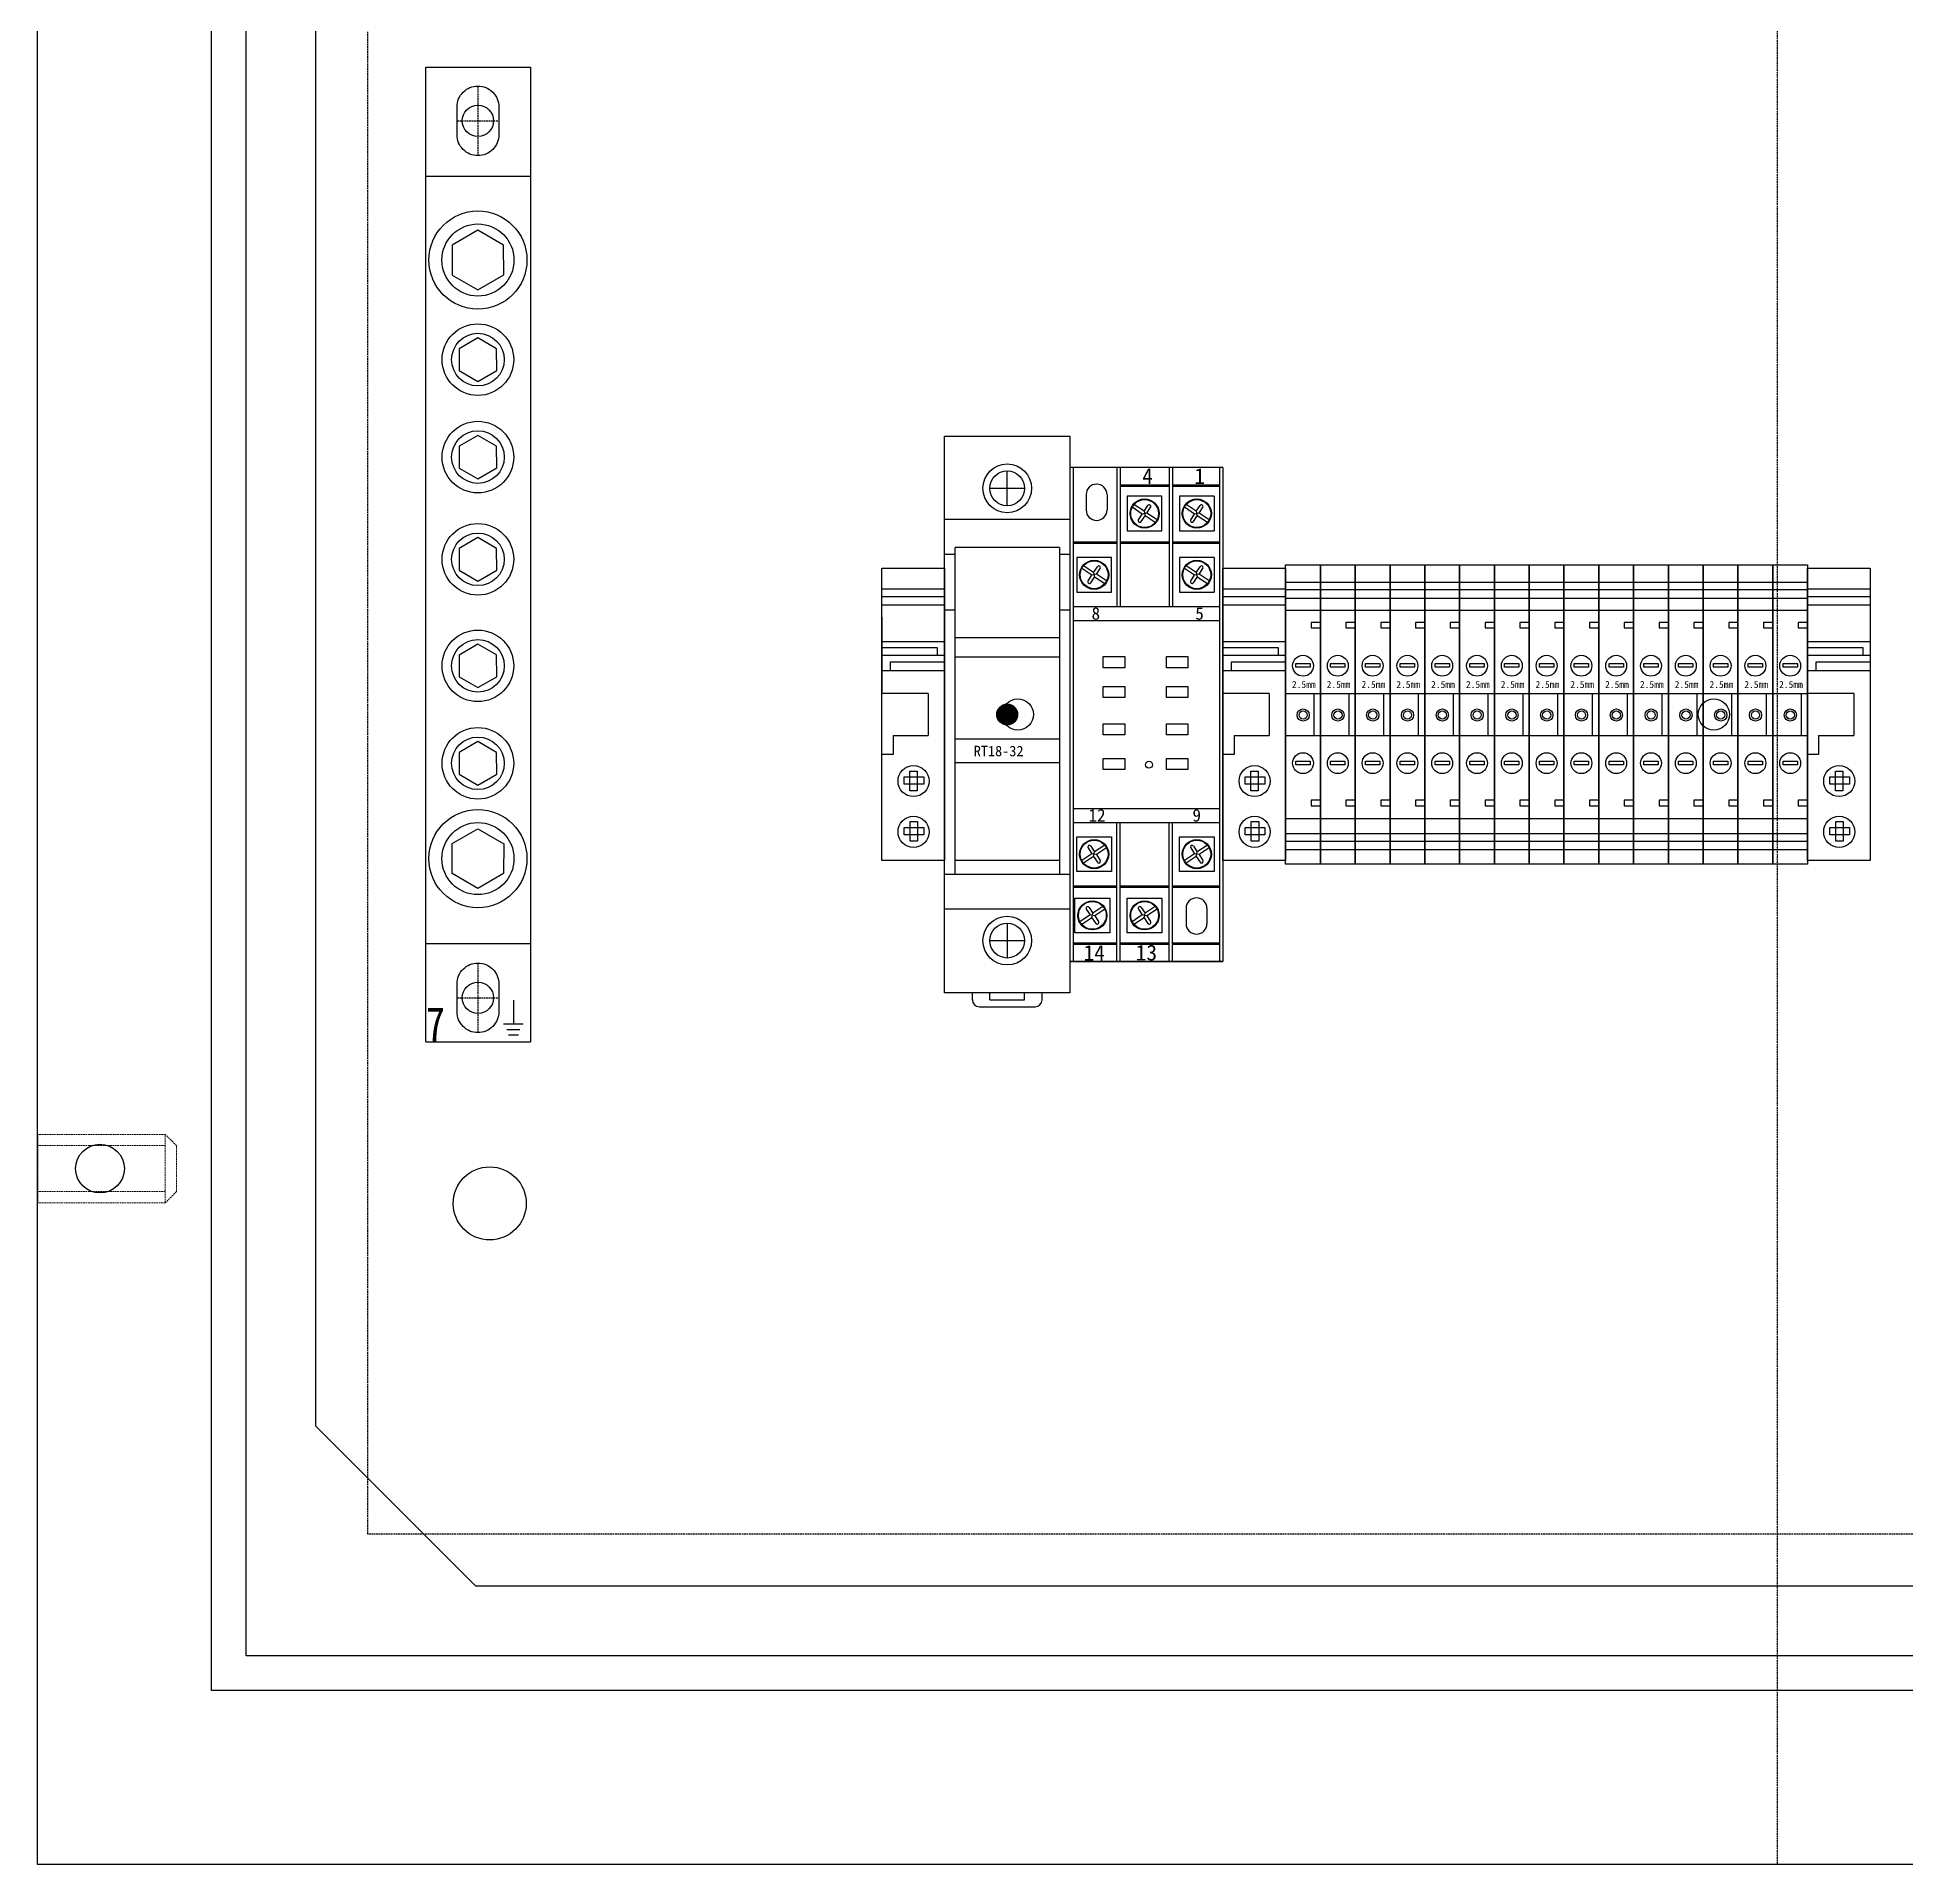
# Model space of a CAD drawing. Extents: x 1017585 to 1018085, y 80894 to 81594.
# Drawn here: x 1017585.5 to 1017854.1, y 80894.4 to 81156.9 of the extents above; entities that cross this region are included whole.
import ezdxf

# ---------------------------------------------------------------- set-up
doc = ezdxf.new("R2010")
doc.units = 0
doc.header["$MEASUREMENT"] = 0
doc.linetypes.add('DASH', pattern=[0.35, 0.25, -0.1])
doc.linetypes.add('LYJS-XX', pattern=[0.35, 0.25, -0.1])
doc.layers.add('LY-JS-BJ', color=7, linetype='Continuous')
doc.layers.add('LY-JS-YQJ', color=7, linetype='Continuous')
doc.layers.add('LY-二次控制图', color=7, linetype='Continuous', lineweight=18)
doc.styles.add('-宋体', font='', dxfattribs={"width": 0.8})
doc.styles.get('-宋体').set_extended_font_data('SimSun')

# ---------------------------------------------------------------- blocks, each defined once
blk = doc.blocks.new('A$C7F2E4CF4')
at = {"layer": 'LY-JS-YQJ', "color": 1, "linetype": 'DASH'}
for p, q in [((0, 5), (0, -5)), ((-3, 0), (3, 0))]:
    blk.add_line(p, q, dxfattribs=at)
at = {"layer": 'LY-JS-YQJ', "color": 0, "linetype": 'ByBlock'}
blk.add_lwpolyline([(0, 5), (0, 5, -0.414214), (3, 2), (3, -2, -0.414214), (0, -5), (0, -5, -0.414214), (-3, -2), (-3, 2, -0.414214)], format="xyb", close=True, dxfattribs=at)
blk = doc.blocks.new('7位地排2021')
at = {"layer": 'LY-JS-YQJ', "color": 2}
for p, q in [((0, 0), (0, 140)), ((0, 140), (15, 140)), ((15, 140), (15, 0)), ((15, 124.31), (0, 124.31)), ((15, 14.08), (0, 14.08)), ((0, 0), (15, 0))]:
    blk.add_line(p, q, dxfattribs=at)
at = {"layer": 'LY-JS-YQJ', "color": 4}
for p, q in [((12.55, 5.99), (12.55, 2.56)), ((11.13, 2.56), (13.98, 2.56)), ((11.63, 1.76), (13.47, 1.76)), ((11.84, 1.01), (13.27, 1.01))]:
    blk.add_line(p, q, dxfattribs=at)
at = {"layer": 'LY-JS-YQJ', "color": 3}
for points in [[(7.47, 108.03), (11.17, 110.19), (11.15, 114.46), (7.44, 116.59), (3.75, 114.44), (3.76, 110.16)], [(7.47, 94.88), (10.17, 96.45), (10.15, 99.57), (7.45, 101.12), (4.75, 99.55), (4.76, 96.43)], [(7.47, 80.88), (10.17, 82.45), (10.15, 85.57), (7.45, 87.12), (4.75, 85.55), (4.76, 82.43)], [(7.47, 66.19), (10.17, 67.76), (10.15, 70.88), (7.45, 72.43), (4.75, 70.86), (4.76, 67.74)], [(7.47, 50.88), (10.17, 52.45), (10.15, 55.57), (7.45, 57.12), (4.75, 55.55), (4.76, 52.43)], [(7.47, 36.88), (10.17, 38.45), (10.15, 41.57), (7.45, 43.12), (4.75, 41.55), (4.76, 38.43)], [(7.47, 30.58), (11.17, 28.43), (11.15, 24.16), (7.44, 22.03), (3.75, 24.18), (3.76, 28.46)]]:
    blk.add_lwpolyline(points, close=True, dxfattribs=at)
for centre, radius in [((7.46, 112.31), 7.05), ((7.46, 112.31), 5.18), ((7.46, 98), 5.14), ((7.46, 98), 3.78), ((7.46, 84), 5.14), ((7.46, 84), 3.78), ((7.46, 69.31), 5.14), ((7.46, 69.31), 3.78), ((7.46, 54), 5.14), ((7.46, 54), 3.78), ((7.46, 40), 5.14), ((7.46, 40), 3.78), ((7.46, 26.31), 7.05), ((7.46, 26.31), 5.18)]:
    blk.add_circle(centre, radius, dxfattribs=at)
at = {"layer": 'LY-JS-YQJ', "color": 0}
for p in [(7.46, 132.31), (7.46, 6.31)]:
    blk.add_blockref('A$C7F2E4CF4', p, dxfattribs=at)
at = {"layer": 'LY-JS-YQJ', "color": 1, "style": '-宋体', "width": 0.8}
blk.add_text('7', height=5, dxfattribs=at).set_placement((0, 0))
blk = doc.blocks.new('A$C447A4CAE')
at = {"layer": 'LY-JS-BJ', "color": 1}
blk.add_lwpolyline([(-187, 310), (187, 310), (210, 287), (210, -287), (187, -310), (-187, -310), (-210, -287), (-210, 287)], close=True, dxfattribs=at)
blk.add_circle((-185, -255), 5.25, dxfattribs=at)
blk = doc.blocks.new('A$C25615923')
at = {"layer": 'LY-JS-BJ', "color": 0, "linetype": 'DASH', "lineweight": 18}
for p, q in [((18.38, 4.92), (0, 4.92)), ((18.38, 3.3), (0, 3.3)), ((18.38, -4.92), (18.38, 4.92)), ((20, 3.3), (18.38, 4.92)), ((20, -3.3), (20, 3.3)), ((18.38, -3.3), (0, -3.3)), ((18.38, -4.92), (0, -4.92)), ((20, -3.3), (18.38, -4.92))]:
    blk.add_line(p, q, dxfattribs=at)
at = {"layer": 'LY-JS-BJ', "color": 7, "linetype": 'DASH'}
blk.add_line((0, 4.92), (0, -4.92), dxfattribs=at)
blk = doc.blocks.new('UK-2.5 5组')
at = {"layer": 'LY-JS-YQJ'}
for p, q in [((0, 19.03), (5, 19.03)), ((5, 19.03), (10, 19.03)), ((10, 19.03), (15, 19.03)), ((15, 19.03), (20, 19.03)), ((0, 17.96), (5, 17.96)), ((0, 16.73), (5, 16.73)), ((5, 17.96), (10, 17.96)), ((5, 16.73), (10, 16.73)), ((10, 17.96), (15, 17.96)), ((10, 16.73), (15, 16.73)), ((15, 17.96), (20, 17.96)), ((15, 16.73), (20, 16.73)), ((5, 13.21), (3.66, 13.21)), ((3.66, 13.21), (3.66, 12.43)), ((3.66, 12.43), (5, 12.43)), ((5, 12.43), (5, 11.32)), ((10, 13.21), (8.66, 13.21)), ((8.66, 13.21), (8.66, 12.43)), ((8.66, 12.43), (10, 12.43)), ((10, 12.43), (10, 11.32)), ((15, 13.21), (13.66, 13.21)), ((13.66, 13.21), (13.66, 12.43)), ((13.66, 12.43), (15, 12.43)), ((15, 12.43), (15, 11.32)), ((20, 13.21), (18.66, 13.21)), ((18.66, 13.21), (18.66, 12.43)), ((18.66, 12.43), (20, 12.43)), ((0, 3), (5, 3)), ((4.07, 3), (4.07, -3)), ((5, 3), (10, 3)), ((9.07, 3), (9.07, -3)), ((10, 3), (15, 3)), ((14.07, 3), (14.07, -3)), ((15, 3), (20, 3)), ((19.07, 3), (19.07, -3)), ((0, -3), (5, -3)), ((5, -3), (10, -3)), ((10, -3), (15, -3)), ((15, -3), (20, -3)), ((5, -12.33), (3.66, -12.33)), ((3.66, -12.33), (3.66, -13.11)), ((3.66, -13.11), (5, -13.11)), ((10, -12.33), (8.66, -12.33)), ((8.66, -12.33), (8.66, -13.11)), ((8.66, -13.11), (10, -13.11)), ((15, -12.33), (13.66, -12.33)), ((13.66, -12.33), (13.66, -13.11)), ((13.66, -13.11), (15, -13.11)), ((20, -12.33), (18.66, -12.33)), ((18.66, -12.33), (18.66, -13.11)), ((18.66, -13.11), (20, -13.11)), ((0, -17.12), (5, -17.12)), ((0, -18.19), (5, -18.19)), ((5, -17.12), (10, -17.12)), ((5, -18.19), (10, -18.19)), ((10, -17.12), (15, -17.12)), ((10, -18.19), (15, -18.19)), ((15, -17.12), (20, -17.12)), ((15, -18.19), (20, -18.19)), ((0, -19.42), (5, -19.42)), ((5, -19.42), (10, -19.42)), ((10, -19.42), (15, -19.42)), ((15, -19.42), (20, -19.42))]:
    blk.add_line(p, q, dxfattribs=at)
at = {"layer": 'LY-JS-YQJ', "color": 6}
for p, q in [((20, 19.03), (25, 19.03)), ((20, 17.96), (25, 17.96)), ((20, 16.73), (25, 16.73)), ((20, 12.43), (20, 11.32)), ((25, 13.21), (23.66, 13.21)), ((23.66, 13.21), (23.66, 12.43)), ((23.66, 12.43), (25, 12.43)), ((25, 12.43), (25, 11.32)), ((20, 3), (25, 3)), ((24.07, 3), (24.07, -3)), ((20, -3), (25, -3)), ((25, -12.33), (23.66, -12.33)), ((23.66, -12.33), (23.66, -13.11)), ((23.66, -13.11), (25, -13.11)), ((20, -17.12), (25, -17.12)), ((20, -18.19), (25, -18.19)), ((20, -19.42), (25, -19.42))]:
    blk.add_line(p, q, dxfattribs=at)
at = {"layer": 'LY-JS-YQJ'}
for points in [[(0, 21.5), (5, 21.5), (5, -21.5), (0, -21.5)], [(5, 21.5), (10, 21.5), (10, -21.5), (5, -21.5)], [(10, 21.5), (15, 21.5), (15, -21.5), (10, -21.5)], [(15, 21.5), (20, 21.5), (20, -21.5), (15, -21.5)], [(0, 15), (5, 15), (5, -15), (0, -15)], [(5, 15), (10, 15), (10, -15), (5, -15)], [(10, 15), (15, 15), (15, -15), (10, -15)], [(15, 15), (20, 15), (20, -15), (15, -15)], [(1.47, 7.3), (3.53, 7.3), (3.53, 6.79), (1.47, 6.79)], [(6.47, 7.3), (8.53, 7.3), (8.53, 6.79), (6.47, 6.79)], [(11.47, 7.3), (13.53, 7.3), (13.53, 6.79), (11.47, 6.79)], [(16.47, 7.3), (18.53, 7.3), (18.53, 6.79), (16.47, 6.79)], [(1.47, -6.71), (3.53, -6.71), (3.53, -7.23), (1.47, -7.23)], [(6.47, -6.71), (8.53, -6.71), (8.53, -7.23), (6.47, -7.23)], [(11.47, -6.71), (13.53, -6.71), (13.53, -7.23), (11.47, -7.23)], [(16.47, -6.71), (18.53, -6.71), (18.53, -7.23), (16.47, -7.23)]]:
    blk.add_lwpolyline(points, close=True, dxfattribs=at)
at = {"layer": 'LY-JS-YQJ', "color": 6}
for points in [[(20, 21.5), (25, 21.5), (25, -21.5), (20, -21.5)], [(20, 15), (25, 15), (25, -15), (20, -15)], [(21.47, 7.3), (23.53, 7.3), (23.53, 6.79), (21.47, 6.79)], [(21.47, -6.71), (23.53, -6.71), (23.53, -7.23), (21.47, -7.23)]]:
    blk.add_lwpolyline(points, close=True, dxfattribs=at)
at = {"layer": 'LY-JS-YQJ'}
for centre, radius in [((2.5, 7), 1.5), ((7.5, 7), 1.5), ((12.5, 7), 1.5), ((17.5, 7), 1.5), ((2.52, -0.08), 0.879), ((2.52, -0.08), 0.879), ((2.52, -0.08), 0.59), ((7.52, -0.08), 0.879), ((7.52, -0.08), 0.879), ((7.52, -0.08), 0.59), ((12.52, -0.08), 0.879), ((12.52, -0.08), 0.879), ((12.52, -0.08), 0.59), ((17.52, -0.08), 0.879), ((17.52, -0.08), 0.879), ((17.52, -0.08), 0.59), ((2.5, -7), 1.5), ((7.5, -7), 1.5), ((12.5, -7), 1.5), ((17.5, -7), 1.5)]:
    blk.add_circle(centre, radius, dxfattribs=at)
at = {"layer": 'LY-JS-YQJ', "color": 6}
for centre, radius in [((22.5, 7), 1.5), ((22.52, -0.08), 0.879), ((22.52, -0.08), 0.879), ((22.52, -0.08), 0.59), ((22.5, -7), 1.5)]:
    blk.add_circle(centre, radius, dxfattribs=at)
at = {"layer": 'LY-JS-YQJ', "char_height": 1, "width": 2.5692, "attachment_point": 1}
for insert in [(0.91, 4.81), (5.91, 4.81), (10.91, 4.81), (15.91, 4.81)]:
    blk.add_mtext('2.5mm', dxfattribs=dict(at, insert=insert))
at = {"layer": 'LY-JS-YQJ', "color": 6, "insert": (20.91, 4.81), "char_height": 1, "width": 2.5692, "attachment_point": 1}
blk.add_mtext('2.5mm', dxfattribs=at)
blk = doc.blocks.new('端子堵头')
at = {"layer": 'LY-JS-YQJ'}
for p, q in [((0, 39.03), (9, 39.03)), ((0, 37.96), (9, 37.96)), ((0, 36.73), (9, 36.73)), ((0, 35), (0, 24)), ((9, 35), (9, 24)), ((9, 34.58), (9, 33.47)), ((0, 31.48), (9, 31.48)), ((7.97, 30.59), (0, 30.59)), ((7.97, 29.53), (7.97, 30.59)), ((0, 29.53), (9, 29.53)), ((0, 27.32), (9, 27.32)), ((1.25, 27.32), (1.25, 28.56)), ((1.25, 28.56), (9, 28.56)), ((6.66, 24), (0, 24)), ((6.66, 24), (6.66, 18)), ((1.59, 18), (1.59, 15.27)), ((1.59, 18), (6.66, 18)), ((1.59, 15.27), (0, 15.27))]:
    blk.add_line(p, q, dxfattribs=at)
for points in [[(0, 42), (9, 42), (9, 0), (0, 0)], [(3.2, 12.05), (6.01, 12.05), (6.01, 10.99), (3.2, 10.99)], [(5.06, 12.84), (5.06, 10.03), (3.99, 10.03), (3.99, 12.84)], [(5.13, 5.6), (5.13, 2.79), (4.06, 2.79), (4.06, 5.6)], [(3.2, 4.76), (6.01, 4.76), (6.01, 3.69), (3.2, 3.69)]]:
    blk.add_lwpolyline(points, close=True, dxfattribs=at)
for centre in [(4.54, 11.43), (4.54, 4.14)]:
    blk.add_circle(centre, 2.23, dxfattribs=at)
blk = doc.blocks.new('RT18保险 正视图')
at = {"layer": 'LY-JS-YQJ'}
blk.add_hatch(color=1, dxfattribs=at).paths.add_polyline_path([(1.5, -40, 1), (-1.5, -40, 1)])
for p, q in [((-9, -80), (-9, 0)), ((-9, 0), (9, 0)), ((9, 0), (9, -80)), ((0, -10.01), (0, -5.01)), ((-2.5, -7.51), (2.5, -7.51)), ((9, -12.01), (-9, -12.01)), ((7.5, -16), (-7.5, -16)), ((-7.5, -63), (-7.5, -16)), ((7.5, -16), (7.5, -63)), ((-7.5, -17), (-9, -17)), ((9, -17), (7.5, -17)), ((-7.5, -25), (-9, -25)), ((9, -25), (7.5, -25)), ((7.5, -29), (-7.5, -29)), ((7.5, -31.75), (-7.5, -31.75)), ((-7.5, -43.5), (7.5, -43.5)), ((-7.5, -46.9), (7.5, -46.9)), ((7.5, -61), (-7.5, -61)), ((9, -63), (-9, -63)), ((9, -67.99), (-9, -67.99)), ((-2.5, -72.49), (2.5, -72.49)), ((0, -69.99), (0, -74.99)), ((9, -80), (-9, -80)), ((-5, -81), (-5, -80)), ((-2.5, -81), (-2.5, -80)), ((2.5, -81), (2.5, -80)), ((5, -81), (5, -80)), ((-4, -82), (4, -82)), ((-2.5, -81), (2.5, -81))]:
    blk.add_line(p, q, dxfattribs=at)
for centre, radius in [((0, -7.51), 3.5), ((0, -7.51), 2.5), ((0, -72.49), 3.5), ((0, -72.49), 2.5)]:
    blk.add_circle(centre, radius, dxfattribs=at)
at = {"layer": 'LY-JS-YQJ', "color": 1}
blk.add_circle((0, -40), 1.5, dxfattribs=at)
at = {"layer": 'LY-JS-YQJ'}
for centre, start, end in [((-4, -81), 180, 270), ((4, -81), 270, 0)]:
    blk.add_arc(centre, 1, start, end, dxfattribs=at)
at = {"layer": 'LY-JS-YQJ', "insert": (-4.8, -44.5), "char_height": 1.5, "width": 12.3, "attachment_point": 1}
blk.add_mtext('RT18-32', dxfattribs=at)
blk = doc.blocks.new('RT18-32X-6A')
at = {"layer": 'LY-JS-YQJ'}
blk.add_blockref('RT18保险 正视图', (9, 80), dxfattribs=at)
blk = doc.blocks.new('HH52P')
at = {"layer": 'LY-JS-YQJ'}
for p, q in [((0, 71), (0, 0)), ((22, 71), (0, 71)), ((0, 71), (0, 68.5)), ((0.5, 71), (0.5, 0)), ((6.75, 71), (6.75, 51)), ((7.25, 71), (7.25, 51)), ((14.25, 71), (14.25, 51)), ((14.75, 71), (14.75, 51)), ((21.5, 71), (21.5, 0)), ((22, 71), (22, 0)), ((7.25, 68.5), (14.25, 68.5)), ((7.25, 68.3), (14.25, 68.3)), ((14.75, 68.5), (21.5, 68.5)), ((14.75, 68.3), (21.5, 68.3)), ((2.34, 67.09), (2.34, 64.88)), ((5.34, 67.09), (5.34, 64.88)), ((8.24, 66.87), (8.24, 61.87)), ((13.24, 66.87), (8.24, 66.87)), ((10.4, 64.3), (8.95, 65.27)), ((10.67, 64.71), (9.21, 65.67)), ((10.67, 64.71), (11.21, 65.53)), ((10.67, 64.71), (10.8, 64.04)), ((11.07, 64.44), (11.61, 65.26)), ((13.24, 61.87), (13.24, 66.87)), ((20.74, 66.87), (15.74, 66.87)), ((15.74, 66.87), (15.74, 61.87)), ((17.9, 64.3), (16.45, 65.27)), ((18.17, 64.71), (16.71, 65.67)), ((18.17, 64.71), (18.71, 65.53)), ((18.17, 64.71), (18.3, 64.04)), ((18.57, 64.44), (19.11, 65.26)), ((20.74, 66.87), (20.74, 61.87)), ((8.24, 61.87), (13.24, 61.87)), ((9.86, 63.48), (10.4, 64.3)), ((10.26, 63.22), (10.8, 64.04)), ((11.07, 64.44), (10.4, 64.3)), ((12.26, 63.08), (10.8, 64.04)), ((12.53, 63.48), (11.07, 64.44)), ((15.74, 61.87), (20.74, 61.87)), ((17.36, 63.48), (17.9, 64.3)), ((17.76, 63.22), (18.3, 64.04)), ((18.57, 64.44), (17.9, 64.3)), ((19.76, 63.08), (18.3, 64.04)), ((20.03, 63.48), (18.57, 64.44)), ((0.5, 60.3), (6.75, 60.3)), ((0.5, 60.1), (6.75, 60.1)), ((7.25, 60.3), (14.25, 60.3)), ((7.25, 60.1), (14.25, 60.1)), ((14.75, 60.3), (21.5, 60.3)), ((14.75, 60.1), (21.5, 60.1)), ((0.99, 58.07), (0.99, 53.07)), ((5.99, 58.07), (0.99, 58.07)), ((3.15, 55.51), (1.7, 56.47)), ((3.42, 55.91), (1.96, 56.87)), ((3.42, 55.91), (3.96, 56.73)), ((3.82, 55.64), (4.36, 56.46)), ((5.99, 53.07), (5.99, 58.07)), ((15.74, 58.07), (15.74, 53.07)), ((20.74, 58.07), (15.74, 58.07)), ((17.9, 55.51), (16.45, 56.47)), ((18.17, 55.91), (16.71, 56.87)), ((18.17, 55.91), (18.71, 56.73)), ((18.57, 55.64), (19.11, 56.46)), ((20.74, 58.07), (20.74, 53.07)), ((2.61, 54.68), (3.15, 55.51)), ((3.01, 54.42), (3.55, 55.24)), ((3.82, 55.64), (3.15, 55.51)), ((3.42, 55.91), (3.55, 55.24)), ((5.01, 54.28), (3.55, 55.24)), ((5.28, 54.68), (3.82, 55.64)), ((17.36, 54.68), (17.9, 55.51)), ((17.76, 54.42), (18.3, 55.24)), ((18.57, 55.64), (17.9, 55.51)), ((18.17, 55.91), (18.3, 55.24)), ((19.76, 54.28), (18.3, 55.24)), ((20.03, 54.68), (18.57, 55.64)), ((0.99, 53.07), (5.99, 53.07)), ((15.74, 53.07), (20.74, 53.07)), ((0.5, 51), (21.5, 51)), ((0.5, 49), (21.5, 49)), ((0.5, 22), (21.5, 22)), ((0.5, 20), (21.5, 20)), ((6.75, 0), (6.75, 20)), ((7.25, 0), (7.25, 20)), ((14.25, 0), (14.25, 20)), ((14.75, 0), (14.75, 20)), ((0.99, 17.93), (5.99, 17.93)), ((0.99, 12.93), (0.99, 17.93)), ((2.61, 16.32), (3.15, 15.49)), ((3.01, 16.58), (3.55, 15.76)), ((5.01, 16.72), (3.55, 15.76)), ((5.28, 16.32), (3.82, 15.36)), ((5.99, 17.93), (5.99, 12.93)), ((15.74, 17.93), (20.74, 17.93)), ((15.74, 12.93), (15.74, 17.93)), ((17.36, 16.32), (17.9, 15.49)), ((17.76, 16.58), (18.3, 15.76)), ((19.76, 16.72), (18.3, 15.76)), ((20.03, 16.32), (18.57, 15.36)), ((20.74, 17.93), (20.74, 12.93)), ((3.15, 15.49), (1.7, 14.53)), ((3.42, 15.09), (1.96, 14.13)), ((3.82, 15.36), (3.15, 15.49)), ((3.42, 15.09), (3.55, 15.76)), ((3.42, 15.09), (3.96, 14.27)), ((3.82, 15.36), (4.36, 14.54)), ((17.9, 15.49), (16.45, 14.53)), ((18.17, 15.09), (16.71, 14.13)), ((18.57, 15.36), (17.9, 15.49)), ((18.17, 15.09), (18.3, 15.76)), ((18.17, 15.09), (18.71, 14.27)), ((18.57, 15.36), (19.11, 14.54)), ((0.5, 10.9), (6.75, 10.9)), ((5.99, 12.93), (0.99, 12.93)), ((7.25, 10.9), (14.25, 10.9)), ((14.75, 10.9), (21.5, 10.9)), ((20.74, 12.93), (15.74, 12.93)), ((0.5, 10.7), (6.75, 10.7)), ((0.74, 9.13), (5.74, 9.13)), ((0.74, 4.13), (0.74, 9.13)), ((5.74, 9.13), (5.74, 4.13)), ((7.25, 10.7), (14.25, 10.7)), ((8.24, 4.13), (8.24, 9.13)), ((8.24, 9.13), (13.24, 9.13)), ((13.24, 9.13), (13.24, 4.13)), ((14.75, 10.7), (21.5, 10.7)), ((2.9, 6.7), (1.45, 5.73)), ((3.17, 6.29), (1.71, 5.33)), ((2.36, 7.52), (2.9, 6.7)), ((2.76, 7.78), (3.3, 6.96)), ((3.57, 6.56), (2.9, 6.7)), ((3.17, 6.29), (3.3, 6.96)), ((3.17, 6.29), (3.71, 5.47)), ((4.76, 7.92), (3.3, 6.96)), ((5.03, 7.52), (3.57, 6.56)), ((3.57, 6.56), (4.11, 5.74)), ((10.4, 6.7), (8.95, 5.73)), ((10.67, 6.29), (9.21, 5.33)), ((9.86, 7.52), (10.4, 6.7)), ((10.26, 7.78), (10.8, 6.96)), ((11.07, 6.56), (10.4, 6.7)), ((10.67, 6.29), (10.8, 6.96)), ((10.67, 6.29), (11.21, 5.47)), ((12.26, 7.92), (10.8, 6.96)), ((12.53, 7.52), (11.07, 6.56)), ((11.07, 6.56), (11.61, 5.74)), ((16.7, 7.65), (16.7, 5.44)), ((19.7, 7.65), (19.7, 5.44)), ((0.5, 2.7), (6.75, 2.7)), ((5.74, 4.13), (0.74, 4.13)), ((7.25, 2.7), (14.25, 2.7)), ((13.24, 4.13), (8.24, 4.13)), ((14.75, 2.7), (21.5, 2.7)), ((0, 0), (22, 0)), ((22, 0), (0, 0)), ((0.5, 2.5), (6.75, 2.5)), ((7.25, 2.5), (14.25, 2.5)), ((14.75, 2.5), (21.5, 2.5))]:
    blk.add_line(p, q, dxfattribs=at)
for points in [[(4.81, 43.81), (7.91, 43.81), (7.91, 42.22), (4.81, 42.22)], [(13.87, 43.81), (16.97, 43.81), (16.97, 42.22), (13.87, 42.22)], [(4.81, 39.53), (7.91, 39.53), (7.91, 37.95), (4.81, 37.95)], [(13.87, 39.53), (16.97, 39.53), (16.97, 37.95), (13.87, 37.95)], [(4.81, 34.15), (7.91, 34.15), (7.91, 32.57), (4.81, 32.57)], [(13.87, 34.15), (16.97, 34.15), (16.97, 32.57), (13.87, 32.57)], [(4.81, 29.16), (7.91, 29.16), (7.91, 27.58), (4.81, 27.58)], [(13.87, 29.16), (16.97, 29.16), (16.97, 27.58), (13.87, 27.58)]]:
    blk.add_lwpolyline(points, close=True, dxfattribs=at)
for centre, radius in [((10.74, 64.37), 2.09), ((10.74, 64.37), 2), ((18.24, 64.37), 2.09), ((18.24, 64.37), 2), ((3.49, 55.57), 2.09), ((3.49, 55.57), 2), ((18.24, 55.57), 2.09), ((18.24, 55.57), 2), ((11.36, 28.27), 0.5), ((3.49, 15.43), 2.09), ((3.49, 15.43), 2), ((18.24, 15.43), 2.09), ((18.24, 15.43), 2), ((3.24, 6.63), 2.09), ((3.24, 6.63), 2), ((10.74, 6.63), 2.09), ((10.74, 6.63), 2)]:
    blk.add_circle(centre, radius, dxfattribs=at)
for centre, radius, start, end in [((3.84, 67.09), 1.5, 0, 180), ((3.84, 64.88), 1.5, 180, 0), ((11.41, 65.39), 0.24, 326.5949, 146.5949), ((18.91, 65.39), 0.24, 326.5949, 146.5949), ((10.06, 63.35), 0.24, 146.5949, 326.5949), ((17.56, 63.35), 0.24, 146.5949, 326.5949), ((4.16, 56.6), 0.24, 326.5949, 146.5949), ((18.91, 56.6), 0.24, 326.5949, 146.5949), ((2.81, 54.55), 0.24, 146.5949, 326.5949), ((17.56, 54.55), 0.24, 146.5949, 326.5949), ((2.81, 16.45), 0.24, 33.4051, 213.4051), ((17.56, 16.45), 0.24, 33.4051, 213.4051), ((4.16, 14.4), 0.24, 213.4051, 33.4051), ((18.91, 14.4), 0.24, 213.4051, 33.4051), ((18.2, 7.65), 1.5, 0, 180), ((2.56, 7.65), 0.24, 33.4051, 213.4051), ((3.91, 5.61), 0.24, 213.4051, 33.4051), ((10.06, 7.65), 0.24, 33.4051, 213.4051), ((11.41, 5.61), 0.24, 213.4051, 33.4051), ((18.2, 5.44), 1.5, 180, 0)]:
    blk.add_arc(centre, radius, start, end, dxfattribs=at)
for s, insert, char_height, width, attachment_point in [('{\\fSimSun|b0|i0|c134|p2;4}', (10.4, 70.88), 2.25, 1.0919, 1), ('{\\fSimSun|b0|i0|c134|p2;1}', (17.9, 70.88), 2.25, 1.0919, 1), ('{\\fSimSun|b0|i0|c134|p2;8}', (3.12, 50.91), 1.8, 0.8735, 1), ('{\\fSimSun|b0|i0|c134|p2;5}', (18.02, 50.91), 1.8, 0.8735, 1), ('{\\fSimSun|b0|i0|c134|p2;12}', (2.68, 21.91), 1.8, 0.8735, 1), ('{\\fSimSun|b0|i0|c134|p2;9}', (17.62, 21.91), 1.8, 0.8735, 1), ('{\\fSimSun|b0|i0|c134|p2;14}', (1.97, 0.12), 2.25, 1.0919, 7), ('{\\fSimSun|b0|i0|c134|p2;13}', (9.47, 0.12), 2.25, 1.0919, 7)]:
    blk.add_mtext(s, dxfattribs=dict(at, insert=insert, char_height=char_height, width=width, attachment_point=attachment_point))

msp = doc.modelspace()

# ---------------------------------------------------------------- linework, layer by layer
at = {"color": 6}
for centre in [(1017648.78, 81144.93), (1017726.35, 81059.64), (1017826.35, 81059.64), (1017648.78, 81018.93)]:
    msp.add_circle(centre, 2.25, dxfattribs=at)
at = {"layer": 'LY-JS-BJ', "color": 4, "linetype": 'LYJS-XX', "lineweight": -3}
msp.add_line((1017835.48, 81594.39), (1017835.48, 80894.39), dxfattribs=at)
at = {"layer": 'LY-JS-BJ', "color": 0, "lineweight": -3, "ltscale": 2}
for points in [[(1017585.48, 81594.39), (1018085.48, 81594.39), (1018085.48, 80894.39), (1017585.48, 80894.39)], [(1017610.48, 81569.39), (1018060.48, 81569.39), (1018060.48, 80919.39), (1017610.48, 80919.39)], [(1017615.48, 81564.39), (1018055.48, 81564.39), (1018055.48, 80924.39), (1017615.48, 80924.39)]]:
    msp.add_lwpolyline(points, close=True, dxfattribs=at)
at = {"layer": 'LY-JS-BJ', "color": 4, "linetype": 'LYJS-XX', "lineweight": -3}
msp.add_lwpolyline([(1017632.98, 81546.89), (1018037.98, 81546.89), (1018037.98, 80941.89), (1017632.98, 80941.89)], close=True, dxfattribs=at)
at = {"layer": 'LY-JS-BJ', "color": 0, "lineweight": -3}
msp.add_circle((1017594.48, 80994.39), 3.5, dxfattribs=at)

# ---------------------------------------------------------------- block references
msp.add_blockref('7位地排2021', (1017641.32, 81012.62))
for name, p in [('A$C447A4CAE', (1017835.48, 81244.39)), ('A$C25615923', (1017585.48, 80994.39))]:
    msp.add_blockref(name, p, dxfattribs=at)
at = {"layer": 'LY-二次控制图', "lineweight": -3}
for name, p in [('RT18-32X-6A', (1017715.83, 81019.64)), ('端子堵头', (1017706.83, 81038.64)), ('端子堵头', (1017755.83, 81038.64)), ('UK-2.5 5组', (1017764.83, 81059.64)), ('UK-2.5 5组', (1017789.83, 81059.64)), ('UK-2.5 5组', (1017814.83, 81059.64)), ('端子堵头', (1017839.83, 81038.64))]:
    msp.add_blockref(name, p, dxfattribs=at)
at = {"layer": 'LY-二次控制图', "color": 0, "lineweight": -3}
msp.add_blockref('HH52P', (1017733.83, 81024.14), dxfattribs=at)

doc.saveas('drawing.dxf')
